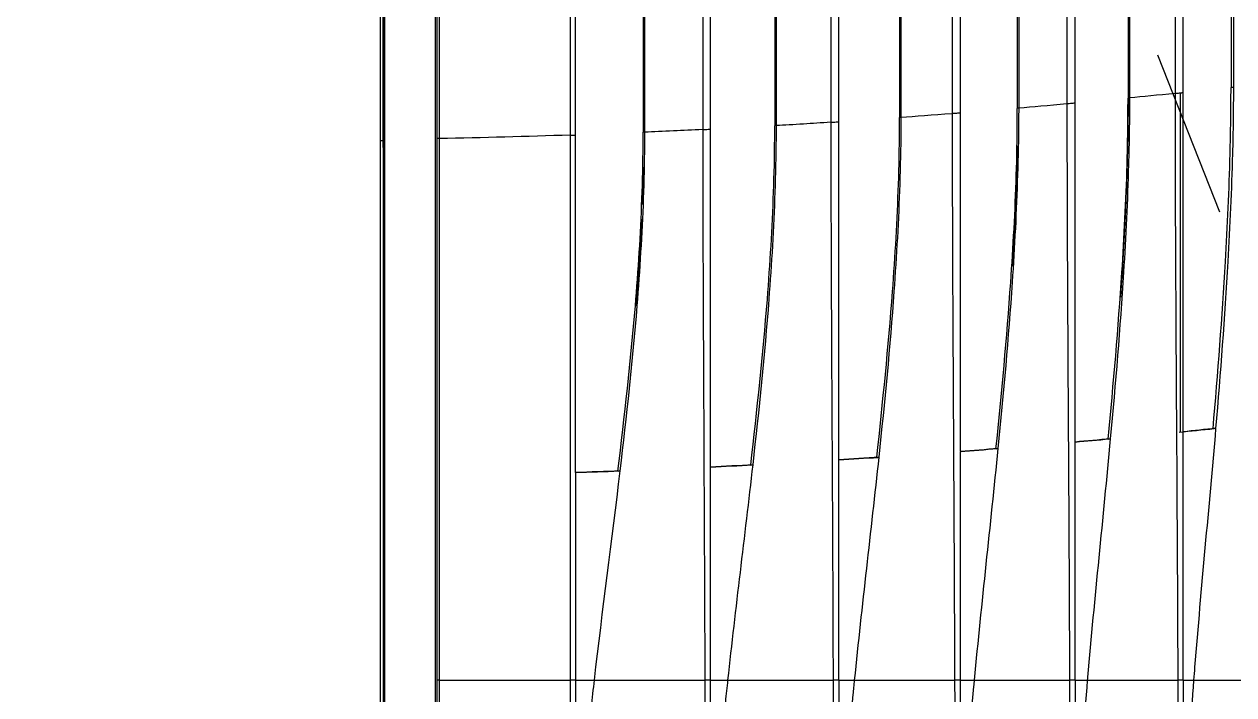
# Model space of a CAD drawing. Header units: inches. Extents: x -63256 to 33689, y -34490 to 100230.
# Drawn here: x -24720.1 to -24552.1, y 10507.9 to 10601.1 of the extents above; entities that cross this region are included whole.
import ezdxf

# ---------------------------------------------------------------- set-up
doc = ezdxf.new("R2010")
doc.units = ezdxf.units.IN
doc.header["$LTSCALE"] = 100
doc.header["$MEASUREMENT"] = 0
doc.linetypes.add('HIDDEN', pattern=[0.375, 0.25, -0.125])
doc.layers.add('06-LIGHT', color=4, linetype='Continuous')

# ---------------------------------------------------------------- blocks, each defined once
blk = doc.blocks.new('*U27')
at = {"color": 1, "linetype": 'HIDDEN'}
blk.add_line((39.94, 14.99), (1179.94, 464.99), dxfattribs=at)
at = {"color": 8}
for p, q in [((1029.52, 185.7), (190.37, 185.7)), ((1029, 166.3), (190.88, 166.3)), ((190.88, 165.5), (1029, 165.5)), ((1028.59, 155.49), (191.3, 155.49)), ((191.31, 155.23), (1028.58, 155.23)), ((1028.18, 146.67), (191.7, 146.67)), ((191.76, 145.5), (1028.12, 145.5)), ((1027.61, 135.99), (192.27, 135.99)), ((192.28, 135.75), (1027.6, 135.75)), ((1027.11, 127.69), (192.78, 127.69)), ((192.85, 126.5), (1027.03, 126.5)), ((1026.41, 117.5), (193.47, 117.5)), ((193.49, 117.26), (1026.4, 117.26)), ((1025.83, 109.71), (194.05, 109.71)), ((194.15, 108.5), (1025.73, 108.5)), ((1025.04, 100.06), (194.84, 100.06)), ((194.86, 99.81), (1025.02, 99.81)), ((1024.39, 92.71), (195.5, 92.71)), ((195.61, 91.5), (1024.28, 91.5)), ((1023.53, 83.65), (196.36, 83.65)), ((196.38, 83.38), (1023.5, 83.38)), ((146.89, 75.87), (197.15, 75.87)), ((1022.82, 76.7), (197.06, 76.7)), ((197.19, 75.5), (1022.7, 75.5)), ((1021.93, 68.4), (197.95, 68.4)), ((198, 67.99), (1021.89, 67.99))]:
    blk.add_line(p, q, dxfattribs=at)
for points, knots in [([(0.9, 193.94), (5.81, 193.94), (10.75, 193.94), (20.63, 193.94), (25.58, 193.94), (40.44, 193.94), (50.37, 193.94), (80.23, 193.94), (100.21, 193.94), (140.17, 193.94), (160.16, 193.94), (200.13, 193.94), (220.12, 193.94), (320.05, 193.94), (400, 193.94), (479.94, 193.94)], [0, 0, 0, 0, 0.03125, 0.03125, 0.0625, 0.0625, 0.125, 0.125, 0.25, 0.25, 0.375, 0.375, 0.5, 0.5, 1, 1, 1, 1]), ([(479.94, 193.8), (400.01, 193.8), (320.07, 193.8), (220.16, 193.8), (200.17, 193.8), (160.21, 193.8), (140.22, 193.8), (100.27, 193.8), (80.31, 193.8), (50.44, 193.8), (40.5, 193.8), (25.63, 193.8), (20.67, 193.8), (10.79, 193.8), (5.84, 193.8), (0.95, 193.8)], [0, 0, 0, 0, 0.5, 0.5, 0.625, 0.625, 0.75, 0.75, 0.875, 0.875, 0.9375, 0.9375, 0.96875, 0.96875, 1, 1, 1, 1]), ([(1.03, 194.4), (4.91, 194.37), (8.8, 194.41), (16.61, 194.41), (20.52, 194.41), (32.26, 194.41), (40.12, 194.41), (63.7, 194.41), (79.47, 194.41), (111.03, 194.41), (126.83, 194.41), (158.43, 194.41), (174.24, 194.41), (190.04, 194.41)], [0, 0, 0, 0, 0.0625, 0.0625, 0.125, 0.125, 0.25, 0.25, 0.5, 0.5, 0.75, 0.75, 1, 1, 1, 1]), ([(189.04, 194), (186.07, 194), (183.09, 194), (160.13, 194), (140.14, 194), (100.18, 194), (80.2, 194), (50.34, 194), (40.41, 194), (25.55, 194), (20.6, 194), (10.93, 194), (6.2, 194), (1.5, 194)], [0, 0, 0, 0, 0.047401, 0.047401, 0.366063, 0.366063, 0.684724, 0.684724, 0.844055, 0.844055, 0.92372, 0.92372, 1, 1, 1, 1]), ([(189.04, 194), (206.08, 194), (223.12, 194), (320.09, 194), (400.02, 194), (479.94, 194)], [0, 0, 0, 0, 0.175746, 0.175746, 1, 1, 1, 1]), ([(190.03, 194.41), (193.94, 194.42), (197.85, 194.42), (209.57, 194.41), (217.39, 194.41), (233.02, 194.41), (240.84, 194.41), (264.29, 194.41), (279.92, 194.41), (303.37, 194.41), (311.18, 194.41), (326.82, 194.41), (334.63, 194.41), (358.08, 194.41), (373.72, 194.41), (397.16, 194.41), (404.98, 194.41), (420.61, 194.41), (428.43, 194.41), (450.81, 194.41), (465.38, 194.41), (479.94, 194.41)], [0, 0, 0, 0, 0.040442, 0.040442, 0.121325, 0.121325, 0.202208, 0.202208, 0.363975, 0.363975, 0.444859, 0.444859, 0.525742, 0.525742, 0.687509, 0.687509, 0.768392, 0.768392, 0.849276, 0.849276, 1, 1, 1, 1]), ([(1.05, 186.26), (5.95, 186.26), (10.89, 186.26), (20.78, 186.26), (25.73, 186.26), (40.61, 186.26), (50.55, 186.26), (80.42, 186.26), (100.38, 186.26), (140.31, 186.26), (160.28, 186.26), (200.24, 186.26), (220.22, 186.26), (320.11, 186.26), (400.03, 186.26), (479.94, 186.26)], [0, 0, 0, 0, 0.03125, 0.03125, 0.0625, 0.0625, 0.125, 0.125, 0.25, 0.25, 0.375, 0.375, 0.5, 0.5, 1, 1, 1, 1]), ([(479.94, 186.06), (400.03, 186.06), (320.12, 186.06), (220.24, 186.06), (200.26, 186.06), (160.31, 186.06), (140.32, 186.06), (100.39, 186.06), (80.43, 186.06), (50.57, 186.06), (40.64, 186.06), (25.77, 186.06), (20.81, 186.06), (10.93, 186.06), (5.99, 186.06), (1.09, 186.06)], [0, 0, 0, 0, 0.5, 0.5, 0.625, 0.625, 0.75, 0.75, 0.875, 0.875, 0.9375, 0.9375, 0.96875, 0.96875, 1, 1, 1, 1]), ([(110.14, 185.7), (92.03, 185.7), (73.95, 185.7), (46.89, 185.7), (37.88, 185.7), (20.18, 185.7), (11.47, 185.7), (2.83, 185.7)], [0, 0, 0, 0, 0.503675, 0.503675, 0.755513, 0.755513, 1, 1, 1, 1]), ([(2.84, 186.02), (7.73, 186.02), (12.66, 186.02), (22.51, 186.02), (27.44, 186.02), (42.25, 186.02), (52.15, 186.02), (81.91, 186.02), (101.8, 186.02), (141.56, 186.02), (161.46, 186.02), (201.24, 186.02), (221.14, 186.02), (320.6, 186.02), (400.17, 186.02), (479.74, 186.02)], [0, 0, 0, 0, 0.03125, 0.03125, 0.0625, 0.0625, 0.125, 0.125, 0.25, 0.25, 0.375, 0.375, 0.5, 0.5, 1, 1, 1, 1]), ([(190.37, 185.7), (187.64, 185.7), (184.9, 185.7), (171.66, 185.7), (161.16, 185.7), (143.9, 185.7), (137.14, 185.7), (123.64, 185.7), (116.89, 185.7), (110.14, 185.7)], [0, 0, 0, 0, 0.1022, 0.1022, 0.494985, 0.494985, 0.747578, 0.747578, 1, 1, 1, 1]), ([(110.14, 166.3), (91.98, 166.29), (73.83, 166.29), (46.68, 166.29), (37.64, 166.29), (19.62, 166.29), (10.61, 166.29), (1.69, 166.29)], [0, 0, 0, 0, 0.5, 0.5, 0.75, 0.75, 1, 1, 1, 1]), ([(70.86, 165.5), (82.61, 165.39), (95.74, 164.32), (108.79, 162.86), (110.14, 162.71)], [0, 0, 0, 0, 0.896674, 1, 1, 1, 1]), ([(110.14, 165.5), (108.71, 165.5), (99.42, 165.5), (90.14, 165.5), (82.3, 165.5)], [0, 0, 0, 0, 0.154173, 1, 1, 1, 1]), ([(110.14, 165.5), (110.14, 165.53), (110.14, 165.59), (110.14, 165.93), (110.14, 166.18), (110.14, 166.3)], [0, 0, 0, 0, 0.392645, 0.726209, 1, 1, 1, 1]), ([(190.88, 166.3), (177.42, 166.3), (163.96, 166.3), (137.05, 166.3), (123.59, 166.3), (110.14, 166.3)], [0, 0, 0, 0, 0.5, 0.5, 1, 1, 1, 1]), ([(110.14, 162.71), (110.14, 161.41), (110.14, 158.78), (110.14, 154.74), (110.14, 150.59), (110.14, 147.78), (110.14, 146.36)], [0, 0, 0, 0, 0.241342, 0.488803, 0.74188, 1, 1, 1, 1]), ([(141.11, 159.15), (141.11, 159.19), (141.11, 159.22), (141.11, 159.24), (141.11, 159.24), (141.11, 159.24)], [0, 0, 0, 0, 0.64921, 0.64921, 1, 1, 1, 1]), ([(141.11, 159.24), (149.25, 158.25), (157.41, 157.33), (170.87, 156.21), (176.16, 155.87), (184.11, 155.58), (186.76, 155.52), (190.04, 155.49), (190.67, 155.49), (191.3, 155.49)], [0, 0, 0, 0, 0.489588, 0.489588, 0.804968, 0.804968, 0.962658, 0.962658, 1, 1, 1, 1]), ([(141.12, 158.9), (149.27, 157.92), (157.42, 157.03), (170.88, 155.95), (176.17, 155.62), (184.12, 155.33), (186.76, 155.27), (190.05, 155.24), (190.68, 155.23), (191.31, 155.23)], [0, 0, 0, 0, 0.48935, 0.48935, 0.804749, 0.804749, 0.962448, 0.962448, 1, 1, 1, 1]), ([(191.7, 146.67), (191.63, 148.19), (191.48, 151.34), (191.36, 153.99), (191.31, 155.23)], [0, 0, 0, 0, 0.460844, 1, 1, 1, 1]), ([(71.64, 145.5), (83.4, 145.39), (96.26, 144.4), (109.07, 143.04), (110.14, 142.93)], [0, 0, 0, 0, 0.916145, 1, 1, 1, 1]), ([(191.7, 146.67), (178.11, 146.67), (164.51, 146.6), (137.32, 146.47), (123.72, 146.4), (110.14, 146.36)], [0, 0, 0, 0, 0.5, 0.5, 1, 1, 1, 1]), ([(110.14, 145.5), (110.14, 145.53), (110.14, 145.59), (110.14, 145.97), (110.14, 146.24), (110.14, 146.36)], [0, 0, 0, 0, 0.391416, 0.725001, 1, 1, 1, 1]), ([(191.7, 146.65), (191.71, 146.52), (191.72, 146.26), (191.74, 145.86), (191.76, 145.56), (191.76, 145.52), (191.76, 145.5)], [0, 0, 0, 0, 0.250014, 0.500034, 0.750029, 1, 1, 1, 1]), ([(110.14, 142.93), (110.14, 141.69), (110.14, 139.2), (110.14, 135.36), (110.14, 131.4), (110.14, 128.71), (110.14, 127.36)], [0, 0, 0, 0, 0.240345, 0.487395, 0.740764, 1, 1, 1, 1]), ([(142, 139.56), (150.16, 138.62), (158.34, 137.74), (171.83, 136.68), (177.12, 136.36), (185.08, 136.08), (187.73, 136.02), (191.02, 136), (191.64, 135.99), (192.27, 135.99)], [0, 0, 0, 0, 0.489674, 0.489674, 0.805044, 0.805044, 0.962728, 0.962728, 1, 1, 1, 1]), ([(142.02, 139.22), (142.02, 139.23), (142.02, 139.24), (142.02, 139.26), (142.02, 139.28), (142.01, 139.3)], [0, 0, 0, 0, 0.330714, 0.330714, 1, 1, 1, 1]), ([(142.02, 139.22), (150.18, 138.29), (158.35, 137.45), (171.84, 136.43), (177.13, 136.11), (185.08, 135.84), (187.74, 135.78), (191.02, 135.75), (191.65, 135.75), (192.28, 135.74)], [0, 0, 0, 0, 0.489359, 0.489359, 0.804752, 0.804752, 0.962449, 0.962449, 1, 1, 1, 1]), ([(192.78, 127.69), (192.68, 129.11), (192.5, 132.07), (192.35, 134.56), (192.28, 135.75)], [0, 0, 0, 0, 0.456557, 1, 1, 1, 1]), ([(192.78, 127.69), (179, 127.69), (165.23, 127.62), (137.68, 127.47), (123.9, 127.4), (110.14, 127.36)], [0, 0, 0, 0, 0.5, 0.5, 1, 1, 1, 1]), ([(110.14, 126.5), (110.14, 126.53), (110.14, 126.59), (110.14, 126.97), (110.14, 127.24), (110.14, 127.36)], [0, 0, 0, 0, 0.391478, 0.72506, 1, 1, 1, 1]), ([(192.78, 127.69), (192.78, 127.56), (192.8, 127.29), (192.83, 126.88), (192.85, 126.56), (192.85, 126.52), (192.85, 126.5)], [0, 0, 0, 0, 0.249929, 0.499996, 0.749769, 1, 1, 1, 1]), ([(72.64, 126.5), (84.41, 126.39), (96.94, 125.47), (109.42, 124.23), (110.14, 124.16)], [0, 0, 0, 0, 0.941987, 1, 1, 1, 1]), ([(110.14, 124.16), (110.14, 122.99), (110.14, 120.62), (110.14, 116.97), (110.14, 113.2), (110.14, 110.64), (110.14, 109.35)], [0, 0, 0, 0, 0.239883, 0.486718, 0.740192, 1, 1, 1, 1]), ([(143.12, 120.88), (151.3, 119.99), (159.49, 119.16), (173, 118.15), (178.31, 117.85), (186.27, 117.58), (188.93, 117.53), (192.21, 117.5), (192.84, 117.5), (193.47, 117.5)], [0, 0, 0, 0, 0.489761, 0.489761, 0.805115, 0.805115, 0.962792, 0.962792, 1, 1, 1, 1]), ([(143.13, 120.63), (143.13, 120.61), (143.14, 120.59), (143.14, 120.56), (143.14, 120.55), (143.14, 120.54)], [0, 0, 0, 0, 0.680041, 0.680041, 1, 1, 1, 1]), ([(143.14, 120.54), (151.32, 119.67), (159.51, 118.88), (173.01, 117.91), (178.32, 117.61), (186.28, 117.35), (188.93, 117.29), (192.22, 117.27), (192.85, 117.26), (193.49, 117.26)], [0, 0, 0, 0, 0.489376, 0.489376, 0.804759, 0.804759, 0.96245, 0.96245, 1, 1, 1, 1]), ([(194.05, 109.71), (180.07, 109.71), (166.08, 109.64), (138.1, 109.48), (124.11, 109.4), (110.14, 109.35)], [0, 0, 0, 0, 0.5, 0.5, 1, 1, 1, 1]), ([(110.14, 108.5), (110.14, 108.53), (110.14, 108.59), (110.14, 108.97), (110.14, 109.23), (110.14, 109.35)], [0, 0, 0, 0, 0.391619, 0.725197, 1, 1, 1, 1]), ([(194.14, 108.58), (194.14, 108.64), (194.13, 108.76), (194.1, 109.06), (194.08, 109.4), (194.06, 109.61), (194.05, 109.71)], [0, 0, 0, 0, 0.254278, 0.499522, 0.749842, 1, 1, 1, 1]), ([(73.83, 108.5), (85.61, 108.39), (97.74, 107.55), (109.83, 106.43), (110.14, 106.4)], [0, 0, 0, 0, 0.974091, 1, 1, 1, 1]), ([(194.14, 108.58), (194.14, 108.55), (194.15, 108.51), (194.15, 108.5), (194.15, 108.5)], [0, 0, 0, 0, 0.504273, 1, 1, 1, 1]), ([(110.14, 106.4), (110.14, 105.29), (110.14, 103.05), (110.14, 99.58), (110.14, 96), (110.14, 93.56), (110.14, 92.32)], [0, 0, 0, 0, 0.238876, 0.485318, 0.739101, 1, 1, 1, 1]), ([(144.41, 103.22), (152.61, 102.39), (160.82, 101.61), (174.36, 100.67), (179.67, 100.38), (187.64, 100.13), (190.3, 100.08), (193.59, 100.06), (194.22, 100.06), (194.84, 100.06)], [0, 0, 0, 0, 0.489855, 0.489855, 0.805193, 0.805193, 0.962862, 0.962862, 1, 1, 1, 1]), ([(144.44, 102.89), (152.64, 102.07), (160.84, 101.33), (174.37, 100.42), (179.68, 100.14), (187.65, 99.9), (190.31, 99.84), (193.6, 99.82), (194.23, 99.81), (194.87, 99.81)], [0, 0, 0, 0, 0.489392, 0.489392, 0.804765, 0.804765, 0.962452, 0.962452, 1, 1, 1, 1]), ([(195.5, 92.71), (181.27, 92.71), (167.04, 92.63), (138.58, 92.46), (124.35, 92.38), (110.14, 92.32)], [0, 0, 0, 0, 0.5, 0.5, 1, 1, 1, 1]), ([(110.14, 91.5), (110.14, 91.53), (110.14, 91.59), (110.14, 91.95), (110.14, 92.21), (110.14, 92.32)], [0, 0, 0, 0, 0.392153, 0.725723, 1, 1, 1, 1]), ([(195.6, 91.53), (195.6, 91.57), (195.59, 91.66), (195.56, 91.98), (195.53, 92.37), (195.51, 92.6), (195.5, 92.71)], [0, 0, 0, 0, 0.232529, 0.49982, 0.749588, 1, 1, 1, 1]), ([(110.14, 89.64), (110.28, 89.63), (122.22, 88.6), (134.11, 87.33), (145.88, 86.24)], [0, 0, 0, 0, 0.011752, 1, 1, 1, 1]), ([(110.14, 89.64), (110.14, 88.59), (110.14, 86.45), (110.14, 83.16), (110.14, 79.76), (110.14, 77.46), (110.14, 76.29)], [0, 0, 0, 0, 0.238679, 0.484981, 0.738792, 1, 1, 1, 1]), ([(145.85, 86.59), (154.07, 85.82), (162.3, 85.1), (175.85, 84.22), (181.17, 83.95), (189.78, 83.7), (193.07, 83.67), (196.36, 83.66)], [0, 0, 0, 0, 0.489986, 0.489986, 0.805318, 0.805318, 1, 1, 1, 1]), ([(145.88, 86.24), (154.09, 85.48), (162.31, 84.78), (175.86, 83.94), (181.18, 83.69), (189.79, 83.44), (193.09, 83.4), (196.38, 83.38)], [0, 0, 0, 0, 0.489398, 0.489398, 0.804775, 0.804775, 1, 1, 1, 1]), ([(197.06, 76.7), (182.57, 76.7), (168.08, 76.61), (139.1, 76.43), (124.61, 76.34), (110.14, 76.29)], [0, 0, 0, 0, 0.5, 0.5, 1, 1, 1, 1]), ([(110.14, 75.5), (110.14, 75.53), (110.14, 75.59), (110.14, 75.93), (110.14, 76.18), (110.14, 76.29)], [0, 0, 0, 0, 0.394601, 0.728178, 1, 1, 1, 1]), ([(197.06, 76.7), (197.07, 76.63), (197.08, 76.54), (197.1, 76.36), (197.11, 76.27), (197.12, 76.09), (197.13, 76), (197.15, 75.84), (197.16, 75.77), (197.17, 75.65), (197.18, 75.6), (197.18, 75.53), (197.19, 75.51), (197.19, 75.5), (197.19, 75.5), (197.19, 75.5)], [0, 0, 0, 0, 0.161779, 0.161779, 0.323539, 0.323539, 0.485543, 0.485543, 0.647325, 0.647325, 0.808403, 0.808403, 0.968605, 0.968605, 1, 1, 1, 1]), ([(110.14, 73.89), (110.77, 73.84), (123.22, 72.86), (135.63, 71.64), (147.42, 70.63)], [0, 0, 0, 0, 0.050839, 1, 1, 1, 1]), ([(110.14, 73.89), (110.14, 72.89), (110.14, 70.85), (110.14, 67.73), (110.14, 64.51), (110.14, 62.34), (110.14, 61.24)], [0, 0, 0, 0, 0.238264, 0.484327, 0.738251, 1, 1, 1, 1]), ([(147.42, 70.63), (147.42, 70.7), (147.41, 70.77), (147.4, 70.89), (147.39, 70.94), (147.38, 71.02), (147.38, 71.04), (147.38, 71.06), (147.38, 71.06), (147.38, 71.06)], [0, 0, 0, 0, 0.292408, 0.292408, 0.584321, 0.584321, 0.875326, 0.875326, 1, 1, 1, 1]), ([(147.38, 71.06), (155.62, 70.36), (163.87, 69.71), (177.45, 68.91), (182.77, 68.67), (191.38, 68.45), (194.67, 68.42), (197.95, 68.4)], [0, 0, 0, 0, 0.490319, 0.490319, 0.805668, 0.805668, 1, 1, 1, 1]), ([(147.42, 70.63), (155.65, 69.93), (163.89, 69.29), (177.45, 68.52), (182.78, 68.28), (191.4, 68.05), (194.7, 68.01), (198, 67.99)], [0, 0, 0, 0, 0.48933, 0.48933, 0.804745, 0.804745, 1, 1, 1, 1]), ([(197.95, 68.4), (197.95, 68.38), (197.96, 68.34), (197.98, 68.11), (198, 67.99)], [0, 0, 0, 0, 0.483788, 1, 1, 1, 1])]:
    blk.add_open_spline(points, degree=3, knots=knots, dxfattribs=at)
for points in [[(190.03, 193.71), (190.03, 193.89), (190.03, 194.15), (190.03, 194.41)], [(110.14, 185.7), (110.14, 185.8), (110.14, 185.9), (110.14, 185.9)], [(110.14, 185.7), (110.14, 179.23), (110.14, 172.76), (110.14, 166.3)], [(190.37, 185.7), (190.37, 185.8), (190.37, 185.9), (190.36, 185.9)], [(190.88, 166.3), (190.66, 172.77), (190.49, 179.23), (190.37, 185.7)], [(140.88, 165.5), (130.63, 165.5), (120.38, 165.5), (110.14, 165.5)], [(110.14, 165.5), (110.14, 164.56), (110.14, 163.63), (110.14, 162.71)], [(140.88, 165.5), (157.55, 165.5), (174.22, 165.5), (190.88, 165.5)], [(141.12, 158.9), (141.04, 161.1), (140.96, 163.3), (140.88, 165.5)], [(140.89, 165.5), (140.96, 163.35), (141.04, 161.2), (141.12, 159.05)], [(190.88, 166.3), (190.88, 165.88), (190.88, 165.5), (190.88, 165.5)], [(110.14, 162.71), (120.49, 161.52), (130.79, 160.13), (141.12, 158.9)], [(141.11, 159.15), (141.12, 159.09), (141.12, 159), (141.12, 158.9)], [(178.44, 155.77), (174.14, 155.96), (169.85, 156.25), (165.56, 156.59)], [(186.14, 155.52), (184.29, 155.55), (182.44, 155.61), (180.59, 155.68)], [(191.31, 155.23), (191.3, 155.39), (191.3, 155.49), (191.3, 155.49)], [(110.14, 146.36), (97.28, 146.32), (84.43, 146.29), (71.6, 146.29)], [(71.64, 145.5), (84.46, 145.5), (97.29, 145.5), (110.14, 145.5)], [(110.14, 145.5), (114.89, 145.5), (119.64, 145.5), (124.39, 145.5)], [(110.14, 145.5), (110.14, 144.63), (110.14, 143.77), (110.14, 142.93)], [(124.39, 145.5), (130.16, 145.5), (135.93, 145.5), (141.7, 145.5)], [(141.7, 145.5), (158.38, 145.5), (175.07, 145.5), (191.76, 145.5)], [(142.02, 139.22), (141.91, 141.31), (141.8, 143.41), (141.7, 145.5)], [(141.7, 145.5), (141.81, 143.43), (141.91, 141.36), (142.01, 139.3)], [(110.14, 142.93), (120.79, 141.78), (131.39, 140.42), (142.02, 139.22)], [(142, 139.53), (142, 139.55), (142, 139.56), (142, 139.56)], [(142, 139.53), (142.02, 139.48), (142.02, 139.36), (142.02, 139.22)], [(192.28, 135.74), (192.28, 135.9), (192.28, 135.99), (192.27, 135.99)], [(110.14, 127.36), (97.61, 127.31), (85.09, 127.29), (72.59, 127.29)], [(110.14, 126.5), (100.71, 126.5), (91.29, 126.5), (81.88, 126.5)], [(110.14, 126.5), (115.55, 126.5), (120.96, 126.5), (126.37, 126.5)], [(110.14, 126.5), (110.14, 125.71), (110.14, 124.93), (110.14, 124.16)], [(126.37, 126.5), (131.83, 126.5), (137.29, 126.5), (142.75, 126.5)], [(142.75, 126.5), (159.45, 126.5), (176.15, 126.5), (192.85, 126.5)], [(143.14, 120.54), (143.01, 122.53), (142.88, 124.52), (142.75, 126.5)], [(142.75, 126.5), (142.88, 124.54), (143.01, 122.59), (143.13, 120.63)], [(110.14, 124.16), (121.16, 123.05), (132.14, 121.72), (143.14, 120.54)], [(143.12, 120.85), (143.12, 120.87), (143.12, 120.88), (143.12, 120.88)], [(143.12, 120.85), (143.13, 120.81), (143.14, 120.69), (143.14, 120.55)], [(193.49, 117.26), (193.48, 117.41), (193.47, 117.5), (193.47, 117.5)], [(194.05, 109.71), (193.83, 112.63), (193.63, 115.21), (193.49, 117.26)], [(110.14, 109.35), (98, 109.31), (85.87, 109.28), (73.77, 109.28)], [(73.83, 108.5), (85.92, 108.5), (98.02, 108.5), (110.14, 108.5)], [(110.14, 108.5), (115.43, 108.5), (120.73, 108.5), (126.03, 108.5)], [(110.14, 108.5), (110.14, 107.78), (110.14, 107.08), (110.14, 106.38)], [(126.03, 108.5), (131.98, 108.5), (137.93, 108.5), (143.88, 108.5)], [(144, 108.5), (143.96, 108.5), (143.92, 108.5), (143.88, 108.5)], [(144, 108.5), (160.71, 108.5), (177.43, 108.5), (194.15, 108.5)], [(144.44, 102.89), (144.29, 104.76), (144.14, 106.63), (144, 108.5)], [(144, 108.5), (144.14, 106.67), (144.29, 104.84), (144.43, 103)], [(110.14, 106.4), (121.59, 105.33), (133.01, 104.03), (144.44, 102.89)], [(144.41, 103.2), (144.41, 103.22), (144.41, 103.22), (144.41, 103.22)], [(144.41, 103.2), (144.43, 103.16), (144.44, 103.03), (144.44, 102.89)], [(189.25, 100.09), (183.32, 100.19), (177.41, 100.45), (171.5, 100.81)], [(194.87, 99.81), (194.86, 99.97), (194.85, 100.06), (194.84, 100.06)], [(195.5, 92.71), (195.24, 95.45), (195.03, 97.88), (194.87, 99.81)], [(110.14, 92.32), (98.45, 92.28), (86.76, 92.26), (75.09, 92.26)], [(75.16, 91.5), (86.81, 91.39), (98.49, 90.64), (110.14, 89.64)], [(110.14, 91.5), (102.03, 91.5), (93.93, 91.5), (85.84, 91.5)], [(110.14, 91.5), (114.72, 91.5), (119.31, 91.5), (123.89, 91.5)], [(110.14, 91.5), (110.14, 90.87), (110.14, 90.24), (110.14, 89.62)], [(123.89, 91.5), (131.06, 91.5), (138.23, 91.5), (145.4, 91.5)], [(145.4, 91.5), (162.13, 91.5), (178.87, 91.5), (195.61, 91.5)], [(145.88, 86.24), (145.72, 87.99), (145.56, 89.75), (145.4, 91.5)], [(145.4, 91.5), (145.56, 89.8), (145.71, 88.11), (145.87, 86.41)], [(195.6, 91.53), (195.6, 91.52), (195.61, 91.51), (195.61, 91.5)], [(145.85, 86.58), (145.85, 86.59), (145.85, 86.59), (145.85, 86.59)], [(145.85, 86.58), (145.87, 86.53), (145.88, 86.4), (145.88, 86.24)], [(196.36, 83.65), (186.51, 83.65), (176.68, 84.11), (166.86, 84.79)], [(196.36, 83.65), (196.37, 83.65), (196.37, 83.55), (196.38, 83.38)], [(196.62, 83.65), (196.53, 83.65), (196.44, 83.65), (196.36, 83.65)], [(197.06, 76.7), (196.8, 79.23), (196.57, 81.51), (196.38, 83.38)], [(110.14, 76.29), (98.93, 76.25), (87.73, 76.23), (76.54, 76.23)], [(76.61, 75.5), (87.78, 75.39), (98.97, 74.75), (110.14, 73.89)], [(110.14, 75.5), (104.02, 75.5), (97.89, 75.5), (91.78, 75.5)], [(110.14, 75.5), (121.46, 75.5), (132.79, 75.5), (144.12, 75.5)], [(110.14, 75.5), (110.14, 74.95), (110.14, 74.42), (110.14, 73.89)], [(144.12, 75.5), (145.05, 75.5), (145.99, 75.5), (146.92, 75.5)], [(146.87, 76.06), (147.04, 74.35), (147.22, 72.64), (147.39, 70.92)], [(146.92, 75.5), (163.67, 75.5), (180.43, 75.5), (197.19, 75.5)], [(147.42, 70.63), (147.26, 72.25), (147.09, 73.88), (146.92, 75.5)]]:
    blk.add_open_spline(points, degree=3, dxfattribs=at)
blk = doc.blocks.new('acqkd')
at = {"layer": '06-LIGHT', "xscale": 0.9375580759604136, "yscale": 0.9375580759604136, "zscale": 0.9375580759604136, "rotation": 359.9999999999999}
blk.add_blockref('*U27', (1570160.06, 1746418.47), dxfattribs=at)

msp = doc.modelspace()

# ---------------------------------------------------------------- block references
at = {"color": 0, "rotation": 90}
msp.add_blockref('acqkd', (1721930.16, -1559753.32), dxfattribs=at)

doc.saveas('drawing.dxf')
